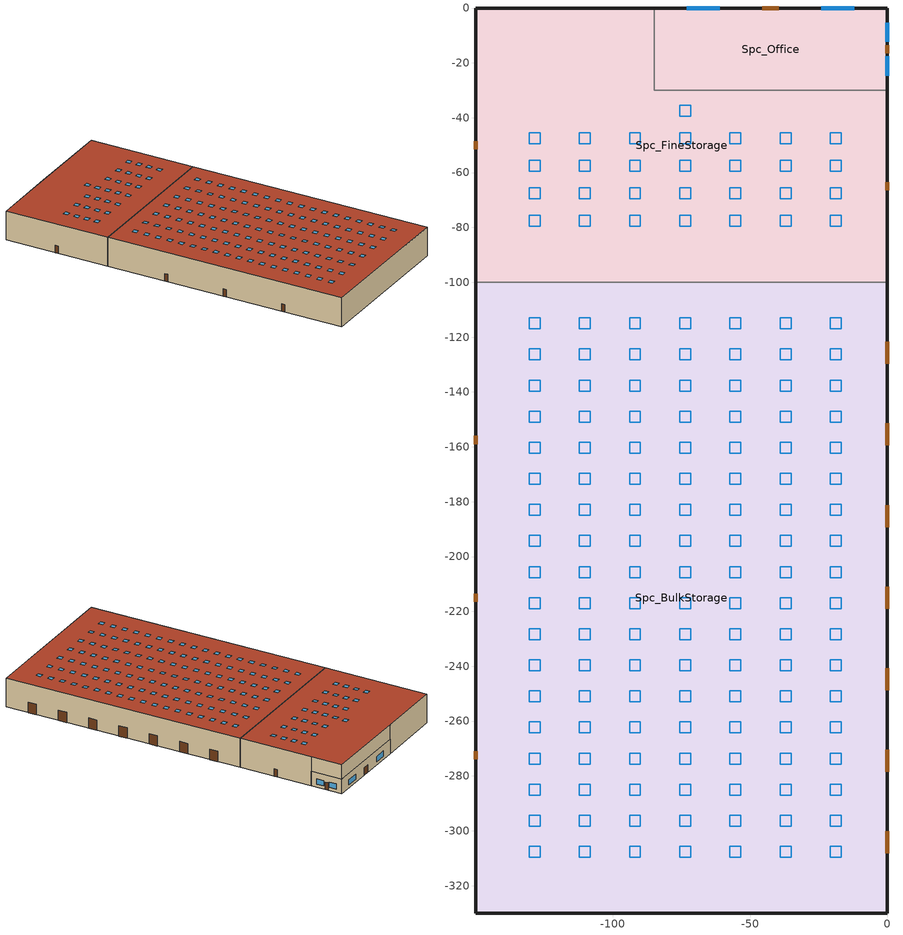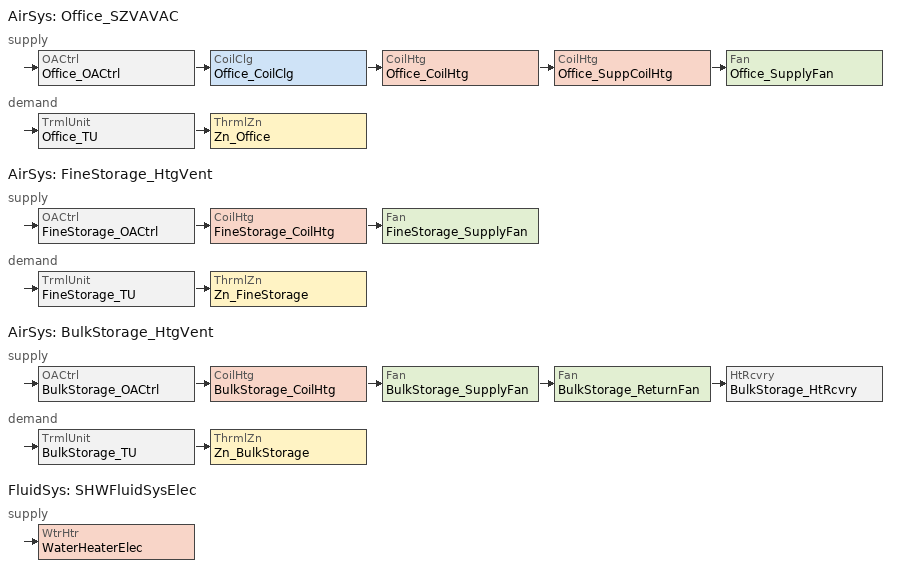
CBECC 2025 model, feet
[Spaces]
Spc_Office
 floor ground (Base_CZ12-SlabOnOrBelowGradeF073): -85,-30 -85,0 0,0 0,-30 z0
 wall outside (Base_CZ12-NonresMetalFrameWallU055): 0,-30 0,0 -85,0 z0:14
 wall to Spc_FineStorage (NACM_Interior Wall): -85,0 -85,-30 0,-30 z0:14
 window (Base_AllCZ_FixedWindowU34): -12,0 -24,0 / -61,0 -73,0 / 0,-24.67 0,-17.67 / 0,-12.33 0,-5.33 z3:8
 door (Base_AllCZ_Swng-ExtDoorU070): -39.5,0 -45.5,0 / 0,-16.5 0,-13.5 z0:7
Spc_FineStorage
 floor ground (Base_CZ12-SlabOnOrBelowGradeF073): -149.99,-100 -149.99,0 -85,0 -85,-30 0,-30 0,-100 z0
 floor to Spc_Office (NACM_Interior Floor): -85,-30 -85,0 0,0 0,-30 z14
 wall outside (Base_CZ12-NonresMetalFrameWallU055): -85,0 -149.99,0 -149.99,-100 / 0,-100 0,-30 z0:28; 0,-30 0,0 -85,0 z14:28
 wall to Spc_BulkStorage (NACM_Interior Wall): 0,-100 -149.99,-100 z0:28
 door (Base_AllCZ_Swng-ExtDoorU070): 0,-66.5 0,-63.5 / -149.99,-48.5 -149.99,-51.5 z0:7
 roof outside (Base_CZ12-FlatNonresWoodFramingAndOtherRoofU028): -149.99,0 -149.99,-100 0,-100 0,0 z28
 skylight (Base_AllCZ_Skylt-Gl-CurbMntU58): -71.65,-49.49 -71.65,-45.5 -75.65,-45.5 -75.65,-49.49 z28; -89.95,-49.49 -89.95,-45.5 -93.95,-45.5 -93.95,-49.49 z28; -108.25,-49.49 -108.25,-45.5 -112.25,-45.5 -112.25,-49.49 z28; -53.35,-49.49 -53.35,-45.5 -57.35,-45.5 -57.35,-49.49 z28; -16.75,-49.49 -16.75,-45.5 -20.75,-45.5 -20.75,-49.49 z28; -35.05,-49.49 -35.05,-45.5 -39.05,-45.5 -39.05,-49.49 z28; -108.25,-79.49 -108.25,-75.5 -112.25,-75.5 -112.25,-79.49 z28; -53.35,-59.49 -53.35,-55.5 -57.35,-55.5 -57.35,-59.49 z28; -108.25,-59.49 -108.25,-55.5 -112.25,-55.5 -112.25,-59.49 z28; -16.75,-59.49 -16.75,-55.5 -20.75,-55.5 -20.75,-59.49 z28; -35.05,-69.49 -35.05,-65.5 -39.05,-65.5 -39.05,-69.49 z28; -126.55,-59.49 -126.55,-55.5 -130.55,-55.5 -130.55,-59.49 z28; -126.55,-69.49 -126.55,-65.5 -130.55,-65.5 -130.55,-69.49 z28; -71.65,-69.49 -71.65,-65.5 -75.65,-65.5 -75.65,-69.49 z28; -89.95,-69.49 -89.95,-65.5 -93.95,-65.5 -93.95,-69.49 z28; -16.75,-69.49 -16.75,-65.5 -20.75,-65.5 -20.75,-69.49 z28; -89.95,-59.49 -89.95,-55.5 -93.95,-55.5 -93.95,-59.49 z28; -126.55,-49.49 -126.55,-45.5 -130.55,-45.5 -130.55,-49.49 z28; -53.35,-69.49 -53.35,-65.5 -57.35,-65.5 -57.35,-69.49 z28; -35.05,-79.49 -35.05,-75.5 -39.05,-75.5 -39.05,-79.49 z28; -71.65,-79.49 -71.65,-75.5 -75.65,-75.5 -75.65,-79.49 z28; -53.35,-79.49 -53.35,-75.5 -57.35,-75.5 -57.35,-79.49 z28; -16.75,-79.49 -16.75,-75.5 -20.75,-75.5 -20.75,-79.49 z28; -71.65,-59.49 -71.65,-55.5 -75.65,-55.5 -75.65,-59.49 z28; -89.95,-79.49 -89.95,-75.5 -93.95,-75.5 -93.95,-79.49 z28; -35.05,-59.49 -35.05,-55.5 -39.05,-55.5 -39.05,-59.49 z28; -126.55,-79.49 -126.55,-75.5 -130.55,-75.5 -130.55,-79.49 z28; -108.25,-69.49 -108.25,-65.5 -112.25,-65.5 -112.25,-69.49 z28; -71.65,-39.49 -71.65,-35.5 -75.65,-35.5 -75.65,-39.49 z28
Spc_BulkStorage
 floor ground (Base_CZ12-SlabOnOrBelowGradeF073): -149.99,-329.98 -149.99,-100 0,-100 0,-329.98 z0
 wall outside (Base_CZ12-NonresMetalFrameWallU055): -149.99,-100 -149.99,-329.98 0,-329.98 0,-100 z0:28
 door (Base_AllCZ_NSwng-ExtDoorU145): 0,-308.24 0,-300.24 / 0,-278.49 0,-270.49 / 0,-248.74 0,-240.74 / 0,-218.99 0,-210.99 / 0,-189.24 0,-181.24 / 0,-159.49 0,-151.49 / 0,-129.74 0,-121.74 z0:10
 door (Base_AllCZ_Swng-ExtDoorU070): -149.99,-155.99 -149.99,-158.99 / -149.99,-213.49 -149.99,-216.49 / -149.99,-270.99 -149.99,-273.99 z0:7
 roof outside (Base_CZ12-FlatNonresWoodFramingAndOtherRoofU028): -149.99,-100 -149.99,-329.98 0,-329.98 0,-100 z28
 skylight (Base_AllCZ_Skylt-Gl-CurbMntU58): -108.25,-116.99 -108.25,-113 -112.25,-113 -112.25,-116.99 z28; -89.95,-116.99 -89.95,-113 -93.95,-113 -93.95,-116.99 z28; -71.65,-116.99 -71.65,-113 -75.65,-113 -75.65,-116.99 z28; -53.35,-116.99 -53.35,-113 -57.35,-113 -57.35,-116.99 z28; -35.05,-116.99 -35.05,-113 -39.05,-113 -39.05,-116.99 z28; -16.75,-116.99 -16.75,-113 -20.75,-113 -20.75,-116.99 z28; -16.75,-128.33 -16.75,-124.33 -20.75,-124.33 -20.75,-128.33 z28; -16.75,-139.66 -16.75,-135.66 -20.75,-135.66 -20.75,-139.66 z28; -71.65,-207.66 -71.65,-203.66 -75.65,-203.66 -75.65,-207.66 z28; -53.35,-196.33 -53.35,-192.33 -57.35,-192.33 -57.35,-196.33 z28; -89.95,-173.66 -89.95,-169.66 -93.95,-169.66 -93.95,-173.66 z28; -71.65,-173.66 -71.65,-169.66 -75.65,-169.66 -75.65,-173.66 z28; -89.95,-196.33 -89.95,-192.33 -93.95,-192.33 -93.95,-196.33 z28; -108.25,-139.66 -108.25,-135.66 -112.25,-135.66 -112.25,-139.66 z28; -89.95,-252.99 -89.95,-249 -93.95,-249 -93.95,-252.99 z28; -108.25,-241.66 -108.25,-237.66 -112.25,-237.66 -112.25,-241.66 z28; -71.65,-139.66 -71.65,-135.66 -75.65,-135.66 -75.65,-139.66 z28; -53.35,-252.99 -53.35,-249 -57.35,-249 -57.35,-252.99 z28; -89.95,-275.66 -89.95,-271.66 -93.95,-271.66 -93.95,-275.66 z28; -108.25,-264.33 -108.25,-260.33 -112.25,-260.33 -112.25,-264.33 z28; -126.55,-184.99 -126.55,-181 -130.55,-181 -130.55,-184.99 z28; -35.05,-298.33 -35.05,-294.33 -39.05,-294.33 -39.05,-298.33 z28; -71.65,-275.66 -71.65,-271.66 -75.65,-271.66 -75.65,-275.66 z28; -108.25,-275.66 -108.25,-271.66 -112.25,-271.66 -112.25,-275.66 z28; -89.95,-139.66 -89.95,-135.66 -93.95,-135.66 -93.95,-139.66 z28; -53.35,-298.33 -53.35,-294.33 -57.35,-294.33 -57.35,-298.33 z28; -16.75,-275.66 -16.75,-271.66 -20.75,-271.66 -20.75,-275.66 z28; -126.55,-196.33 -126.55,-192.33 -130.55,-192.33 -130.55,-196.33 z28; -108.25,-298.33 -108.25,-294.33 -112.25,-294.33 -112.25,-298.33 z28; -71.65,-264.33 -71.65,-260.33 -75.65,-260.33 -75.65,-264.33 z28; -35.05,-286.99 -35.05,-283 -39.05,-283 -39.05,-286.99 z28; -53.35,-264.33 -53.35,-260.33 -57.35,-260.33 -57.35,-264.33 z28; -35.05,-139.66 -35.05,-135.66 -39.05,-135.66 -39.05,-139.66 z28; -53.35,-275.66 -53.35,-271.66 -57.35,-271.66 -57.35,-275.66 z28; -16.75,-286.99 -16.75,-283 -20.75,-283 -20.75,-286.99 z28; -35.05,-264.33 -35.05,-260.33 -39.05,-260.33 -39.05,-264.33 z28; -108.25,-286.99 -108.25,-283 -112.25,-283 -112.25,-286.99 z28; -16.75,-264.33 -16.75,-260.33 -20.75,-260.33 -20.75,-264.33 z28; -71.65,-298.33 -71.65,-294.33 -75.65,-294.33 -75.65,-298.33 z28; -53.35,-286.99 -53.35,-283 -57.35,-283 -57.35,-286.99 z28; -35.05,-275.66 -35.05,-271.66 -39.05,-271.66 -39.05,-275.66 z28; -53.35,-139.66 -53.35,-135.66 -57.35,-135.66 -57.35,-139.66 z28; -71.65,-286.99 -71.65,-283 -75.65,-283 -75.65,-286.99 z28; -89.95,-264.33 -89.95,-260.33 -93.95,-260.33 -93.95,-264.33 z28; -16.75,-298.33 -16.75,-294.33 -20.75,-294.33 -20.75,-298.33 z28; -108.25,-218.99 -108.25,-215 -112.25,-215 -112.25,-218.99 z28; -53.35,-218.99 -53.35,-215 -57.35,-215 -57.35,-218.99 z28; -53.35,-230.33 -53.35,-226.33 -57.35,-226.33 -57.35,-230.33 z28; -126.55,-173.66 -126.55,-169.66 -130.55,-169.66 -130.55,-173.66 z28; -16.75,-218.99 -16.75,-215 -20.75,-215 -20.75,-218.99 z28; -89.95,-230.33 -89.95,-226.33 -93.95,-226.33 -93.95,-230.33 z28; -16.75,-230.33 -16.75,-226.33 -20.75,-226.33 -20.75,-230.33 z28; -35.05,-241.66 -35.05,-237.66 -39.05,-237.66 -39.05,-241.66 z28; -126.55,-150.99 -126.55,-147 -130.55,-147 -130.55,-150.99 z28; -89.95,-218.99 -89.95,-215 -93.95,-215 -93.95,-218.99 z28; -108.25,-128.33 -108.25,-124.33 -112.25,-124.33 -112.25,-128.33 z28; -126.55,-162.33 -126.55,-158.33 -130.55,-158.33 -130.55,-162.33 z28; -35.05,-218.99 -35.05,-215 -39.05,-215 -39.05,-218.99 z28; -89.95,-241.66 -89.95,-237.66 -93.95,-237.66 -93.95,-241.66 z28; -16.75,-252.99 -16.75,-249 -20.75,-249 -20.75,-252.99 z28; -108.25,-230.33 -108.25,-226.33 -112.25,-226.33 -112.25,-230.33 z28; -71.65,-230.33 -71.65,-226.33 -75.65,-226.33 -75.65,-230.33 z28; -71.65,-252.99 -71.65,-249 -75.65,-249 -75.65,-252.99 z28; -108.25,-252.99 -108.25,-249 -112.25,-249 -112.25,-252.99 z28; -126.55,-139.66 -126.55,-135.66 -130.55,-135.66 -130.55,-139.66 z28; -35.05,-252.99 -35.05,-249 -39.05,-249 -39.05,-252.99 z28; -53.35,-241.66 -53.35,-237.66 -57.35,-237.66 -57.35,-241.66 z28; -71.65,-241.66 -71.65,-237.66 -75.65,-237.66 -75.65,-241.66 z28; -16.75,-241.66 -16.75,-237.66 -20.75,-237.66 -20.75,-241.66 z28; -35.05,-230.33 -35.05,-226.33 -39.05,-226.33 -39.05,-230.33 z28; -89.95,-286.99 -89.95,-283 -93.95,-283 -93.95,-286.99 z28; -126.55,-128.33 -126.55,-124.33 -130.55,-124.33 -130.55,-128.33 z28; -71.65,-218.99 -71.65,-215 -75.65,-215 -75.65,-218.99 z28; -126.55,-298.33 -126.55,-294.33 -130.55,-294.33 -130.55,-298.33 z28; -89.95,-298.33 -89.95,-294.33 -93.95,-294.33 -93.95,-298.33 z28; -126.55,-286.99 -126.55,-283 -130.55,-283 -130.55,-286.99 z28; -35.05,-309.66 -35.05,-305.66 -39.05,-305.66 -39.05,-309.66 z28; -126.55,-241.66 -126.55,-237.66 -130.55,-237.66 -130.55,-241.66 z28; -16.75,-309.66 -16.75,-305.66 -20.75,-305.66 -20.75,-309.66 z28; -108.25,-309.66 -108.25,-305.66 -112.25,-305.66 -112.25,-309.66 z28; -53.35,-309.66 -53.35,-305.66 -57.35,-305.66 -57.35,-309.66 z28; -71.65,-309.66 -71.65,-305.66 -75.65,-305.66 -75.65,-309.66 z28; -89.95,-309.66 -89.95,-305.66 -93.95,-305.66 -93.95,-309.66 z28; -89.95,-150.99 -89.95,-147 -93.95,-147 -93.95,-150.99 z28; -126.55,-218.99 -126.55,-215 -130.55,-215 -130.55,-218.99 z28; -126.55,-230.33 -126.55,-226.33 -130.55,-226.33 -130.55,-230.33 z28; -126.55,-252.99 -126.55,-249 -130.55,-249 -130.55,-252.99 z28; -71.65,-128.33 -71.65,-124.33 -75.65,-124.33 -75.65,-128.33 z28; -53.35,-150.99 -53.35,-147 -57.35,-147 -57.35,-150.99 z28; -71.65,-162.33 -71.65,-158.33 -75.65,-158.33 -75.65,-162.33 z28; -16.75,-150.99 -16.75,-147 -20.75,-147 -20.75,-150.99 z28; -35.05,-150.99 -35.05,-147 -39.05,-147 -39.05,-150.99 z28; -108.25,-162.33 -108.25,-158.33 -112.25,-158.33 -112.25,-162.33 z28; -126.55,-309.66 -126.55,-305.66 -130.55,-305.66 -130.55,-309.66 z28; -126.55,-116.99 -126.55,-113 -130.55,-113 -130.55,-116.99 z28; -35.05,-162.33 -35.05,-158.33 -39.05,-158.33 -39.05,-162.33 z28; -16.75,-162.33 -16.75,-158.33 -20.75,-158.33 -20.75,-162.33 z28; -126.55,-275.66 -126.55,-271.66 -130.55,-271.66 -130.55,-275.66 z28; -71.65,-150.99 -71.65,-147 -75.65,-147 -75.65,-150.99 z28; -108.25,-150.99 -108.25,-147 -112.25,-147 -112.25,-150.99 z28; -53.35,-162.33 -53.35,-158.33 -57.35,-158.33 -57.35,-162.33 z28; -89.95,-128.33 -89.95,-124.33 -93.95,-124.33 -93.95,-128.33 z28; -89.95,-162.33 -89.95,-158.33 -93.95,-158.33 -93.95,-162.33 z28; -89.95,-207.66 -89.95,-203.66 -93.95,-203.66 -93.95,-207.66 z28; -108.25,-173.66 -108.25,-169.66 -112.25,-169.66 -112.25,-173.66 z28; -126.55,-264.33 -126.55,-260.33 -130.55,-260.33 -130.55,-264.33 z28; -53.35,-207.66 -53.35,-203.66 -57.35,-203.66 -57.35,-207.66 z28; -35.05,-128.33 -35.05,-124.33 -39.05,-124.33 -39.05,-128.33 z28; -53.35,-184.99 -53.35,-181 -57.35,-181 -57.35,-184.99 z28; -108.25,-196.33 -108.25,-192.33 -112.25,-192.33 -112.25,-196.33 z28; -16.75,-173.66 -16.75,-169.66 -20.75,-169.66 -20.75,-173.66 z28; -35.05,-184.99 -35.05,-181 -39.05,-181 -39.05,-184.99 z28; -53.35,-128.33 -53.35,-124.33 -57.35,-124.33 -57.35,-128.33 z28; -71.65,-196.33 -71.65,-192.33 -75.65,-192.33 -75.65,-196.33 z28; -16.75,-207.66 -16.75,-203.66 -20.75,-203.66 -20.75,-207.66 z28; -89.95,-184.99 -89.95,-181 -93.95,-181 -93.95,-184.99 z28; -35.05,-207.66 -35.05,-203.66 -39.05,-203.66 -39.05,-207.66 z28; -71.65,-184.99 -71.65,-181 -75.65,-181 -75.65,-184.99 z28; -108.25,-184.99 -108.25,-181 -112.25,-181 -112.25,-184.99 z28; -126.55,-207.66 -126.55,-203.66 -130.55,-203.66 -130.55,-207.66 z28; -16.75,-184.99 -16.75,-181 -20.75,-181 -20.75,-184.99 z28; -108.25,-207.66 -108.25,-203.66 -112.25,-203.66 -112.25,-207.66 z28; -35.05,-196.33 -35.05,-192.33 -39.05,-192.33 -39.05,-196.33 z28; -53.35,-173.66 -53.35,-169.66 -57.35,-169.66 -57.35,-173.66 z28; -16.75,-196.33 -16.75,-192.33 -20.75,-192.33 -20.75,-196.33 z28; -35.05,-173.66 -35.05,-169.66 -39.05,-169.66 -39.05,-173.66 z28
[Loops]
AirSys 'Office_SZVAVAC'
 supply: OACtrl 'Office_OACtrl' > CoilClg 'Office_CoilClg' > CoilHtg 'Office_CoilHtg' > CoilHtg 'Office_SuppCoilHtg' > Fan 'Office_SupplyFan'
 demand: TrmlUnit 'Office_TU' > ThrmlZn 'Zn_Office'
AirSys 'FineStorage_HtgVent'
 supply: OACtrl 'FineStorage_OACtrl' > CoilHtg 'FineStorage_CoilHtg' > Fan 'FineStorage_SupplyFan'
 demand: TrmlUnit 'FineStorage_TU' > ThrmlZn 'Zn_FineStorage'
AirSys 'BulkStorage_HtgVent'
 supply: OACtrl 'BulkStorage_OACtrl' > CoilHtg 'BulkStorage_CoilHtg' > Fan 'BulkStorage_SupplyFan' > Fan 'BulkStorage_ReturnFan' > HtRcvry 'BulkStorage_HtRcvry'
 demand: TrmlUnit 'BulkStorage_TU' > ThrmlZn 'Zn_BulkStorage'
FluidSys 'SHWFluidSysElec'
 supply: WtrHtr 'WaterHeaterElec'
[Proj]
080012-Whse-CECStd25: ZipCode=95814; CompType=NewComplete; AirBarrier=Air barrier - not verified
[Bldg]
Warehouse: TotStoryCnt=1; AboveGrdStoryCnt=1
[ConsAssm]
Base_CZ12-SlabOnOrBelowGradeF073: CompatibleSurfType=UndergroundFloor; SlabType=UnheatedSlabOnGrade; MatRef[1]=Concrete - 140 lb/ft3 - 6 in.
Base_CZ12-NonresMetalFrameWallU055: CompatibleSurfType=ExteriorWall; MatRef[1]=Stucco - 7/8 in.; MatRef[2]=Compliance Insulation R14.60; MatRef[3]=Compliance Insulation R1.41; MatRef[4]=Compliance Insulation R0.02; MatRef[5]=Compliance Insulation R0.02; MatRef[6]=Air - Metal Wall Framing - 16 or 24 in. OC; MatRef[7]=Gypsum Board - 1/2 in.
NACM_Interior Wall: CompatibleSurfType=InteriorWall; MatRef[1]=Gypsum Board - 5/8 in.; MatRef[2]=Air - Metal Wall Framing - 16 or 24 in. OC; MatRef[3]=Gypsum Board - 5/8 in.
Base_CZ12-FlatNonresWoodFramingAndOtherRoofU028: CompatibleSurfType=Roof; MatRef[1]=Metal Standing Seam - 1/16 in.; MatRef[2]=Compliance Insulation R34.93; CRRCInitialRefl=0.63; CRRCAgedRefl=0.63; CRRCInitialEmit=0.75; CRRCAgedEmit=0.75; CRRCProdID=XXXX-XXXX
NACM_Interior Floor: CompatibleSurfType=InteriorFloor; MatRef[1]=Metal Deck - 1/16 in.; MatRef[2]=Concrete - 140 lb/ft3 - 4 in.; MatRef[3]=Carpet - 3/4 in.
[Mat]
Name | CodeCat | CodeItem
Concrete - 140 lb/ft3 - 6 in. | Concrete | Concrete - 140 lb/ft3 - 6 in.
Stucco - 7/8 in. | Plastering Materials | Stucco - 7/8 in.
Air - Metal Wall Framing - 16 or 24 in. OC | Air | Air - Metal Wall Framing - 16 or 24 in. OC
Gypsum Board - 1/2 in. | Bldg Board and Siding | Gypsum Board - 1/2 in.
Gypsum Board - 5/8 in. | Bldg Board and Siding | Gypsum Board - 5/8 in.
Metal Standing Seam - 1/16 in. | Roofing | Metal Standing Seam - 1/16 in.
Compliance Insulation R34.93 | Insulation Board | Compliance Insulation R34.93
Metal Deck - 1/16 in. | Bldg Board and Siding | Metal Deck - 1/16 in.
Concrete - 140 lb/ft3 - 4 in. | Concrete | Concrete - 140 lb/ft3 - 4 in.
Carpet - 3/4 in. | Finish Materials | Carpet - 3/4 in.
Compliance Insulation R14.60 | Insulation Board | Compliance Insulation R14.60
Compliance Insulation R1.41 | Insulation Board | Compliance Insulation R1.41
Compliance Insulation R0.02 | Insulation Board | Compliance Insulation R0.02
[FenCons] FenProdType=FixedWindow; AssmContext=Manufactured; CertificationMthd=NFRCRated
Name | FenType | SHGC | UFactor | VT | SkyltGlz | SkyltCurb
Base_AllCZ_FixedWindowU34 | VerticalFenestration | 0.22 | 0.34 | 0.42
Base_AllCZ_Skylt-Gl-CurbMntU58 | Skylight | 0.25 | 0.58 | 0.49 | Glass | CurbMounted
[DrCons] CertificationMthd=NFRCRated
Name | UFactor | Open
Base_AllCZ_Swng-ExtDoorU070 | 0.7 | Swinging
Base_AllCZ_NSwng-ExtDoorU145 | 1.45 | NonSwinging
[Story]
Building Story 1
[Spc] Story=Building Story 1; SHWFluidSegRef=SHWSupplyElec
Name | CondgType | ThrmlZnRef | Vol | SpcFuncDefaultsRef
Spc_Office | DirectlyConditioned | Zn_Office | 35694.8 | Office Defaults
Spc_FineStorage | DirectlyConditioned | Zn_FineStorage |  | Warehouse Defaults
Spc_BulkStorage |  | Zn_BulkStorage | 965859 | Warehouse Defaults
[ThrmlZn] Type=Conditioned; OperableWinHaveInterlock=1
Name | PriAirCondgSysRef[1]
Zn_Office | Office_SZVAVAC
Zn_FineStorage | FineStorage_HtgVent
Zn_BulkStorage | BulkStorage_HtgVent
[AirSys]
Name | Type | CtrlZnRef
Office_SZVAVAC | SZVAVHP | Zn_Office
FineStorage_HtgVent | HV | Zn_FineStorage
BulkStorage_HtgVent | HV | Zn_BulkStorage
[AirSeg]
Name | Sys | Type
Office_Supply | Office_SZVAVAC | Supply
Office_Return | Office_SZVAVAC
FineStorage_Supply | FineStorage_HtgVent | Supply
FineStorage_Return | FineStorage_HtgVent
BulkStorage_Supply | BulkStorage_HtgVent | Supply
BulkStorage_Return | BulkStorage_HtgVent
[CoilClg]
Office_CoilClg: Sys=Office_SZVAVAC; Type=DirectExpansion; NumClgStages=2
[CoilHtg]
Name | Sys | Type | HtPumpSuppCoilHtgRef | FuelSrc
Office_CoilHtg | Office_SZVAVAC | HeatPump | Office_SuppCoilHtg
Office_SuppCoilHtg | Office_SZVAVAC | Resistance
FineStorage_CoilHtg | FineStorage_HtgVent | Furnace |  | Gas
BulkStorage_CoilHtg | BulkStorage_HtgVent | Furnace |  | Gas
[Fan]
Name | Sys | CtrlMthd | ModelingMthd | PwrIdx
Office_SupplyFan | Office_SZVAVAC
FineStorage_SupplyFan | FineStorage_HtgVent | ConstantVolume | PowerPerUnitFlow
BulkStorage_SupplyFan | BulkStorage_HtgVent | ConstantVolume | PowerPerUnitFlow | 0.6382
BulkStorage_ReturnFan | BulkStorage_HtgVent | VariableSpeedDrive |  | 0.045
[TrmlUnit] Type=Uncontrolled
Name | Sys | ZnServedRef | PriAirSegRef
Office_TU | Office_SZVAVAC | Zn_Office | Office_Supply
FineStorage_TU | FineStorage_HtgVent | Zn_FineStorage | FineStorage_Supply
BulkStorage_TU | BulkStorage_HtgVent | Zn_BulkStorage | BulkStorage_Supply
[OACtrl]
Name | Sys | EconoCtrlMthd | EconoIntegration | EconoHiTempLockout | AirSegSupRef | AirSegRetRef
Office_OACtrl | Office_SZVAVAC | FixedDryBulb | Integrated | 75 | Office_Supply | Office_Return
FineStorage_OACtrl | FineStorage_HtgVent |  |  |  | FineStorage_Supply | FineStorage_Return
BulkStorage_OACtrl | BulkStorage_HtgVent |  |  |  | BulkStorage_Supply | BulkStorage_Return
[HtRcvry]
BulkStorage_HtRcvry: Sys=BulkStorage_HtgVent
[FluidSys]
SHWFluidSysElec: Type=ServiceHotWater
[FluidSeg] Sys=SHWFluidSysElec
Name | Type | Src
SHWSupplyElec | PrimarySupply
SHWMakeupElec | MakeupFluid | MunicipalWater
[WtrHtr]
WaterHeaterElec: Sys=SHWFluidSysElec; FluidSegOutRef=SHWSupplyElec; FluidSegMakeupRef=SHWMakeupElec; UEF=0.9216; FuelSrc=Electricity
[SpcFuncDefaults]
Name | SpcFunc
Office Defaults | Office Area (>250 square feet)
Warehouse Defaults | Storage, Commercial/Industrial (Warehouse)
[PVArray]
T24 PVArray: DCSysSize=29.759
[Batt]
T24 Batt: MaxCap=35.4787; Ctrl=Time of Use; MaxChrgPwr=8.86967; MaxDschrgPwr=8.86967
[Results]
End Use | Proposed Design Site Elec. (MWh/yr) | Proposed Site Gas (MBtu/yr) | Proposed LSC¹ ($/ft²-yr) | Standard Design Site Elec. (MWh/yr) | Standard Site Gas (MBtu/yr) | Standard LSC¹ ($/ft²-yr) | Compliance Margins LSC¹ ($/ft²-yr)
Space Heating | 1.6 | 445.9 | 5.43 | 1.6 | 445.8 | 5.43 | --
Space Cooling | 2.0 | -- | 0.15 | 2.0 | -- | 0.15 | --
Indoor Fans | 71.6 | -- | 6.44 | 71.6 | -- | 6.44 | --
Heat Rejection | -- | -- | -- | -- | -- | -- | --
Pumps & Misc. | -- | -- | -- | -- | -- | -- | --
Domestic Hot Water | 2.7 | -- | 0.24 | 2.7 | -- | 0.24 | --
Indoor Lighting | 13.0 | -- | 1.34 | 13.0 | -- | 1.34 | --
Total Compliance | 44.3 | 445.9 | 10.29 | 44.3 | 445.8 | 10.29 | --
Receptacle | 34.2 | -- | 2.95 | 34.2 | -- | 2.95 | --
Process | -- | -- | -- | -- | -- | -- | --
Other Lighting | -- | -- | -- | -- | -- | -- | --
Process Motors | -- | -- | -- | -- | -- | -- | --
Photovoltaics | -46.8 | -- | -3.20 | -46.8 | -- | -3.20 | --
Battery Storage | 0.2 | -- | -0.11 | 0.2 | -- | -0.11 | --
Project Total | 78.5 | 445.9 | 13.24 | 78.5 | 445.8 | 13.24 | --
Efficiency Compliance | 90.9 | 445.9 | 13.60 | 90.9 | 445.8 | 13.60 | --
PASS
